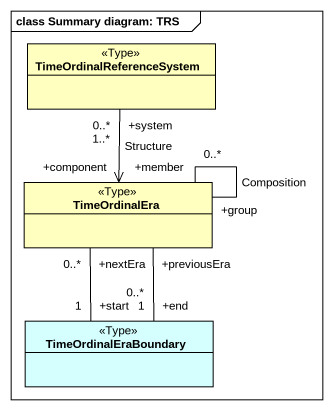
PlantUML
@startuml
mainframe class Summary diagram: TRS
hide circle
hide empty members
class TimeOrdinalReferenceSystem <<Type>> #FFFFBF
class TimeOrdinalEra <<Type>> #FFFFBF
class TimeOrdinalEraBoundary <<Type>> #D5FFFF
TimeOrdinalEra "+component\n1..*" <-up- "+system\n0..*" TimeOrdinalReferenceSystem : Structure
TimeOrdinalEra "+group" -- "+member\n0..*" TimeOrdinalEra : Composition
TimeOrdinalEraBoundary "+start\n1" -up- "+nextEra\n0..*" TimeOrdinalEra
TimeOrdinalEraBoundary "+end\n1" -up- "+previousEra\n0..*" TimeOrdinalEra
@enduml
